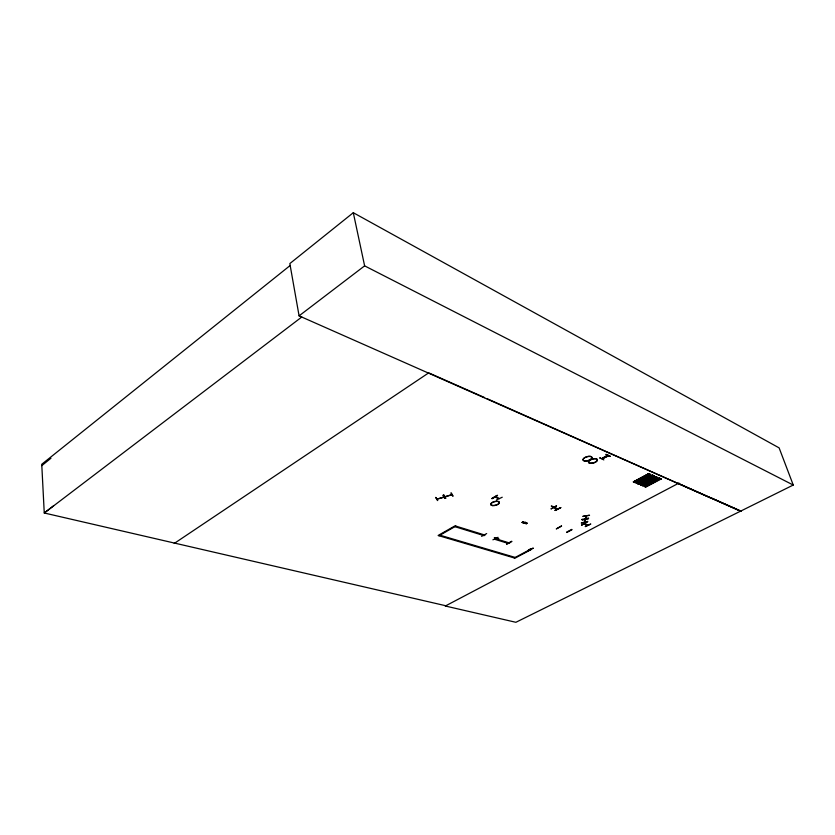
<?xml version="1.0" encoding="UTF-8"?>
<svg xmlns="http://www.w3.org/2000/svg" width="835" height="835" viewBox="0 0 835 835"><rect width="100%" height="100%" fill="white"/><g stroke="black" fill="none" stroke-linecap="round" stroke-linejoin="round"><path stroke-width="1.25" d="M556.528 506.02L550.954 508.933L556.486 505.749M582.204 519.506L588.591 518.034M587.725 521.708L581.264 522.992L587.631 521.384M506.72 544.211L511.719 541.226M491.888 498.589L497.441 495.27L492.045 498.359M600.062 457.945L603.841 459.918M527.031 522.981L526.833 523.472L522.762 522.032M522.981 521.865L527.062 523.284L522.752 522.084M498.641 538.565L494.33 537.698M494.539 537.563L498.725 538.899M445.326 498.338C441.068 490.312 445.587 500.123 445.639 497.879M443.583 495.458L443.896 494.988L445.65 498.161M435.828 497.691L437.686 500.603L435.818 497.368M583.08 516.416L589.562 515.268L582.934 516.249M584.416 522.272L585.22 519.401M585.345 518.952L586.076 516.093M584.719 522.188L585.189 519.443M585.606 518.869L586.421 515.988M588.55 518.733L582.099 519.871L588.456 518.483M498.975 498.505L494.633 496.616L494.8 497.263M661.216 478.935L645.758 487.108M659.452 478.111L643.848 486.356L659.431 478.006L659.994 478.465L644.463 486.659L659.838 478.288M657.416 477.37L658.032 477.641L642.491 485.866M656.059 476.628L640.424 484.916L656.216 476.816M654.139 475.929L638.827 484.3L654.431 476.054M652.709 475.272L637.387 483.674M652.385 475.136L636.886 483.329M650.548 474.363L635.331 482.839L650.778 474.353L634.819 482.494M650.663 474.416L634.746 482.567M648.878 473.591L633.473 482.004L649.119 473.706M648.899 473.591L633.222 481.878L633.88 482.171L649.254 473.758M642.272 485.751L657.521 477.307M656.394 476.67L641.061 485.198M638.222 484.018L653.909 475.72L638.222 484.018L638.869 484.31M636.813 483.402L652.824 475.209M553.835 507.659L557.707 509.068M436.987 499.205L443.813 497.159M444.815 496.741L451.714 494.696M499.403 498.641L494.925 497.107M509.256 543L509.778 542.98M557.978 508.953L554.012 507.523M530.434 549.514L530.079 548.887M436.841 499.1L443.719 497.201M496.585 538.21L497.159 537.917M451.798 494.8L444.93 496.856M524.161 523.232L523.472 523.409L524.13 523.211M525.006 522.585L525.601 522.282M525.747 522.345L525.194 522.647M588.07 525.278L584.135 524.077L587.85 525.382M552.864 507.273L552.676 506.668C554.513 506.167 551.851 508.139 553.511 507.085M41.823 465.627L50.956 458.227M353.299 212.706L289.839 263.578L299.087 315.86L740.561 511.166L793.25 485.041L779.118 447.884L353.299 212.706L364.624 265.864L793.25 485.041M290.256 265.426L41.75 464.27L44.255 512.993L445.869 605.772L445.389 606.033M53.597 505.78L44.255 512.993L301.779 317.008M299.087 315.86L364.624 265.864M553.417 507.137L553.052 506.469L553.511 507.064M174.202 543.47L428.731 372.848L484.613 397.585M492.128 498.714L497.545 495.604M502.242 497.222L496.512 499.914M438.97 535.746L455.879 526.113M599.801 458.154L600.021 457.622M607.65 455.346L601.701 458.665L607.765 455.127M602.275 458.624L608.538 455.764L602.379 458.895M481.607 536.373L486.68 533.565M551.424 506.292L555.745 507.617L551.33 505.958M498.025 537.312L492.89 539.827M522.324 522.282L526.436 523.691L522.063 522.47M526.436 523.691L522.125 522.386M555.087 510.154L560.776 507.607L555.223 510.467M555.181 510.488L560.786 507.628M633.859 482.181L649.473 473.873M561.558 526.144L556.277 528.931L561.506 525.873M514.245 557.947L530.653 549.2L531.415 549.43L515.007 558.166L438.093 535.485L455.012 525.841L485.052 535.12L484.07 535.663L454.887 526.676M652.782 475.198L637.408 483.663M586.661 522.491L581.525 525.058M586.765 522.282L581.557 525.33M638.493 484.164L654.264 475.877M527.95 550.463L533.064 548.125M533.231 548.219L528.033 550.787M571.756 529.4L566.589 532.135M585.272 526.384L590.804 524.015L585.377 526.635M645.288 487.003L660.85 478.664L661.393 479.144M679.012 483.048L445.337 606.012L515.884 622.294L740.561 511.166M497.002 537.959L496.731 538.272M452.747 496.105L450.91 492.911M444.679 498.453L442.821 495.301M494.925 496.491L495.082 497.107M605.98 454.303L610.437 456.307M606.106 454.574L610.114 456.38M451.38 493.141L453.081 496.053M439.951 535.193L515.195 557.436M511.803 541.56L506.688 543.94M566.777 532.49L571.954 529.755M486.982 398.639L710.731 497.973M711.775 498.161L740.457 510.863M678.385 483.381L741.25 511.406M640.549 484.874L656.331 476.858M443.907 495.27L445.713 498.234M582.131 519.182L582.016 519.62M495.719 538.742L494.748 539.285L508.442 543.501L509.413 542.969L495.719 538.742M492.546 505.592A4.426 1.889 -13.9 0 0 499.372 502.847A4.426 1.889 -13.9 0 0 493.276 502.106A4.426 1.889 -13.9 0 0 492.546 505.592M492.493 505.446A4.457 1.9 -13.9 0 0 499.351 502.691A4.457 1.9 -13.9 0 0 493.234 501.939A4.457 1.9 -13.9 0 0 492.493 505.446M585.638 461.097A4.624 2.035 -16.2 0 0 591.973 457.538A4.624 2.035 -16.2 0 0 584.917 457.643A4.624 2.035 -16.2 0 0 585.638 461.097M585.585 460.962A4.655 2.046 -16.2 0 0 591.952 457.371A4.655 2.046 -16.2 0 0 584.865 457.486A4.655 2.046 -16.2 0 0 585.585 460.962M591.076 463.394A4.603 2.004 -16.3 0 0 597.38 459.855A4.603 2.004 -16.3 0 0 590.387 459.97A4.603 2.004 -16.3 0 0 591.076 463.394M591.013 463.258A4.634 2.025 -16.3 0 0 597.359 459.699A4.634 2.025 -16.3 0 0 590.324 459.814A4.634 2.025 -16.3 0 0 591.013 463.258"/></g></svg>
